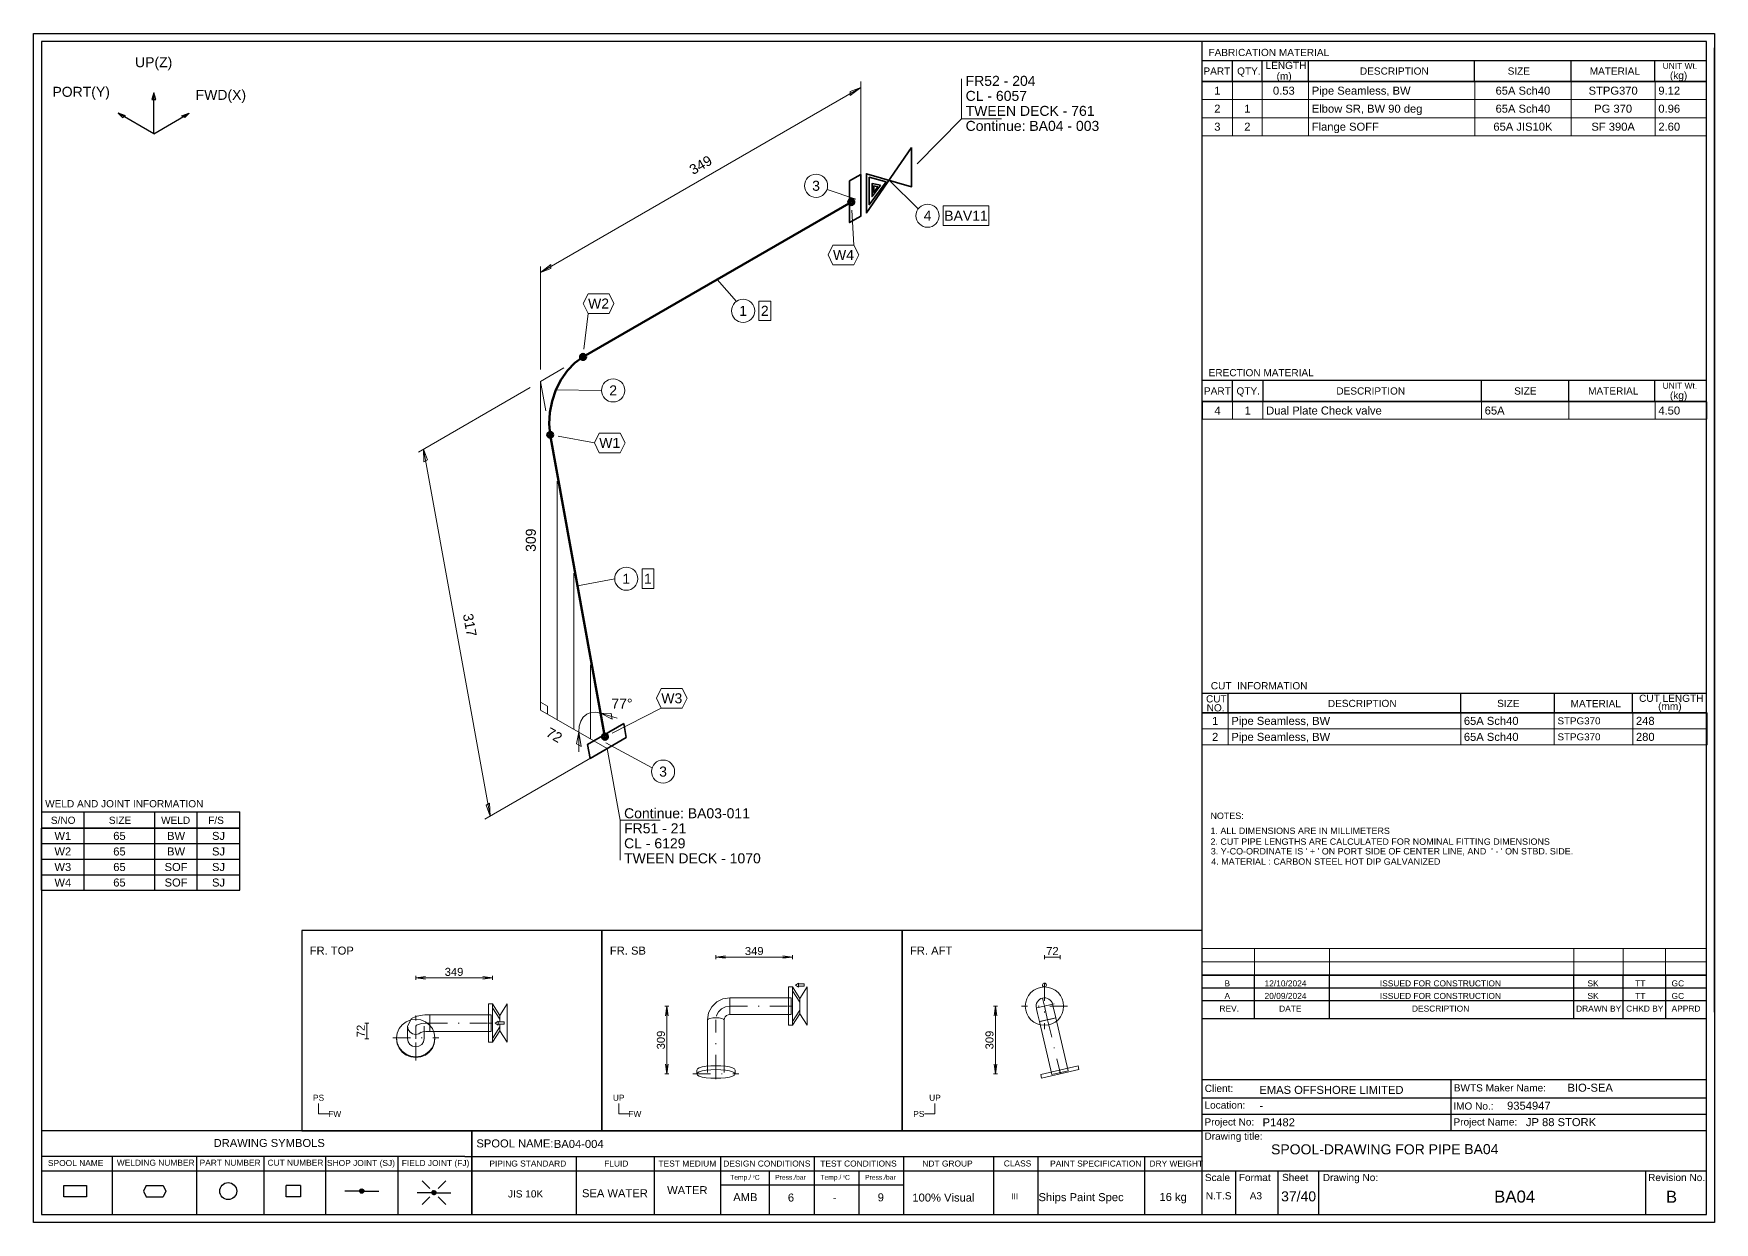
# Model space of a CAD drawing. Header units: millimetres. Extents: x 0 to 420, y 0 to 297.
import ezdxf
from ezdxf.enums import TextEntityAlignment as Align

# ---------------------------------------------------------------- set-up
doc = ezdxf.new("R2010")
doc.units = ezdxf.units.MM
doc.linetypes.add('DOTTED_DASHED5', pattern=[10, 4.444444, -2.666667, 0.222222, -2.666667])
doc.linetypes.add('DOTTED_DASHED6', pattern=[9.99996, 4.444427, -2.666656, 0.222221, -2.666656])
for name, color, linetype in [('FramesFromTables', 40, 'Continuous'), ('I_Coordinates', 11, 'Continuous'), ('I_CutNumbers', 10, 'Continuous'), ('I_Dimensions', 4, 'Continuous'), ('I_OtherComponents', 2, 'Continuous'), ('I_PartNumbers', 9, 'Continuous'), ('I_Pipes', 1, 'Continuous'), ('I_Tags', 8, 'Continuous'), ('I_Triangles', 5, 'Continuous'), ('SymbolsOnDrawingSheet', 1, 'Continuous'), ('TextFromTables', 2, 'Continuous'), ('TextFromTextBoxes', 2, 'Continuous')]:
    doc.layers.add(name, color=color, linetype=linetype)
doc.styles.add('Cadmatic Default Text', font='arial.ttf')

# ---------------------------------------------------------------- blocks, each defined once
blk = doc.blocks.new('BA01728716447_BOM_4')
at = {"layer": 'FramesFromTables', "linetype": 'ByBlock', "lineweight": 18}
for p, q in [((292, 285), (418, 285)), ((292, 271.5), (292, 285)), ((292, 271.5), (292, 285)), ((299.6, 271.5), (299.6, 285)), ((299.6, 271.5), (299.6, 285)), ((307, 271.5), (307, 285)), ((307, 271.5), (307, 285)), ((318.6, 271.5), (318.6, 285)), ((318.6, 271.5), (318.6, 285)), ((360.1, 271.5), (360.1, 285)), ((360.1, 271.5), (360.1, 285)), ((384.2, 271.5), (384.2, 285)), ((384.2, 271.5), (384.2, 285)), ((405.2, 271.5), (405.2, 285)), ((405.2, 271.5), (405.2, 285)), ((418, 271.5), (418, 285)), ((292, 280.5), (418, 280.5)), ((292, 276), (418, 276)), ((292, 205), (418.1, 205)), ((292, 200.67), (292, 205)), ((292.1, 200.67), (292.1, 205)), ((299.6, 200.67), (299.6, 205)), ((299.6, 200.67), (299.6, 205)), ((307.2, 200.67), (307.2, 205)), ((307.2, 200.67), (307.2, 205)), ((361.8, 200.67), (361.8, 205)), ((361.8, 200.67), (361.8, 205)), ((383.6, 200.67), (383.6, 205)), ((383.6, 200.67), (383.6, 205)), ((405.2, 200.67), (405.2, 205)), ((405.2, 200.67), (405.2, 205)), ((418, 200.67), (418, 205)), ((292, 127.3), (418.2, 127.3)), ((292, 119.3), (292, 127.3)), ((292, 119.3), (292, 127.3)), ((298.5, 119.3), (298.5, 127.3)), ((298.5, 119.3), (298.5, 127.3)), ((356.6, 119.3), (356.6, 127.3)), ((356.6, 119.3), (356.6, 127.3)), ((380, 119.3), (380, 127.3)), ((380, 119.3), (380, 127.3)), ((399.6, 119.3), (399.6, 127.3)), ((399.6, 119.3), (399.6, 127.3)), ((418, 119.3), (418, 127.3)), ((292, 123.3), (418.2, 123.3)), ((292, 68.4), (418, 68.4)), ((292, 58.6), (292, 68.4)), ((292, 58.6), (292, 68.4)), ((305.1, 58.6), (305.1, 68.4)), ((305.1, 58.6), (305.1, 68.4)), ((323.8, 58.6), (323.8, 68.4)), ((323.8, 58.6), (323.8, 68.4)), ((384.9, 58.6), (384.9, 68.4)), ((384.9, 58.6), (384.9, 68.4)), ((397.2, 58.6), (397.2, 68.4)), ((397.2, 58.6), (397.2, 68.4)), ((407.8, 58.6), (407.8, 68.4)), ((407.8, 58.6), (407.8, 68.4)), ((418, 58.6), (418, 68.4)), ((292, 65.13), (418, 65.13)), ((292, 61.87), (418, 61.87))]:
    blk.add_line(p, q, dxfattribs=at)
at = {"layer": 'FramesFromTables', "linetype": 'ByBlock', "lineweight": -3}
for p, q in [((2, 98.5), (51.5, 98.5)), ((2, 82.96), (2, 98.5)), ((2, 82.96), (2, 98.5)), ((12.6, 82.96), (12.6, 98.5)), ((12.6, 82.96), (12.6, 98.5)), ((30.3, 82.96), (30.3, 98.5)), ((30.3, 82.96), (30.3, 98.5)), ((40.9, 82.96), (40.9, 98.5)), ((40.9, 82.96), (40.9, 98.5)), ((51.5, 82.96), (51.5, 98.5)), ((2, 94.62), (51.5, 94.62)), ((2, 90.73), (51.5, 90.73)), ((2, 86.85), (51.5, 86.85))]:
    blk.add_line(p, q, dxfattribs=at)
at = {"layer": 'FramesFromTables', "linetype": 'ByBlock', "lineweight": 18, "flags": 128}
for points in [[(292, 271.5), (418, 271.5), (418, 285)], [(292, 200.67), (418.1, 200.67), (418.1, 205)], [(292, 119.3), (418.2, 119.3), (418.2, 127.3)], [(292, 58.6), (418, 58.6), (418, 68.4)]]:
    blk.add_lwpolyline(points, dxfattribs=at)
at = {"layer": 'FramesFromTables', "linetype": 'ByBlock', "lineweight": -3, "flags": 128}
blk.add_lwpolyline([(2, 82.96), (51.5, 82.96), (51.5, 98.5)], dxfattribs=at)
at = {"layer": 'TextFromTables', "linetype": 'ByBlock', "lineweight": 13, "style": 'Cadmatic Default Text'}
for s, p in [('1', (295.8, 282.75)), ('2', (295.8, 278.25)), ('3', (295.8, 273.75))]:
    blk.add_text(s, height=2, dxfattribs=at).set_placement(p, align=Align.MIDDLE_CENTER)
at = {"layer": 'TextFromTables', "linetype": 'ByBlock', "lineweight": 25, "style": 'Cadmatic Default Text'}
for s, p in [('0.53 ', (312.8, 282.75)), ('65A Sch40', (372.15, 282.75)), ('STPG370', (394.7, 282.75)), ('1', (303.3, 278.25)), ('65A Sch40', (372.15, 278.25)), ('PG 370', (394.7, 278.25)), ('2', (303.3, 273.75)), ('65A JIS10K', (372.15, 273.75)), ('SF 390A', (394.7, 273.75)), ('4', (295.85, 202.83)), ('1', (303.4, 202.83)), ('1', (295.25, 125.3)), ('2', (295.25, 121.3)), ('W1', (7.3, 96.56)), ('65', (21.45, 96.56)), ('BW', (35.6, 96.56)), ('SJ', (46.2, 96.56)), ('W2', (7.3, 92.67)), ('65', (21.45, 92.67)), ('BW', (35.6, 92.67)), ('SJ', (46.2, 92.67)), ('W3', (7.3, 88.79)), ('65', (21.45, 88.79)), ('SOF', (35.6, 88.79)), ('SJ', (46.2, 88.79)), ('W4', (7.3, 84.91)), ('65', (21.45, 84.91)), ('SOF', (35.6, 84.91)), ('SJ', (46.2, 84.91))]:
    blk.add_text(s, height=2, dxfattribs=at).set_placement(p, align=Align.MIDDLE_CENTER)
for s, height, p in [('Pipe Seamless, BW ', 2, (319.4, 282.75)), ('9.12', 2, (406, 282.75)), ('Elbow SR, BW 90 deg', 2, (319.4, 278.25)), ('0.96', 2, (406, 278.25)), ('Flange SOFF ', 2, (319.4, 273.75)), ('2.60', 2, (406, 273.75)), ('Dual Plate Check valve ', 2, (308, 202.83)), ('65A', 2, (362.6, 202.83)), ('4.50', 2, (406, 202.83)), ('Pipe Seamless, BW', 2, (299.3, 125.3)), ('65A Sch40', 2, (357.4, 125.3)), ('STPG370', 1.75, (380.8, 125.3)), ('248', 2, (400.4, 125.3)), ('Pipe Seamless, BW', 2, (299.3, 121.3)), ('65A Sch40', 2, (357.4, 121.3)), ('STPG370', 1.75, (380.8, 121.3)), ('280', 2, (400.4, 121.3))]:
    blk.add_text(s, height=height, dxfattribs=at).set_placement(p, align=Align.MIDDLE_LEFT)
at = {"layer": 'TextFromTextBoxes', "linetype": 'ByBlock', "lineweight": -3, "style": 'Cadmatic Default Text'}
for s, p in [('EMAS OFFSHORE LIMITED', (306.3, 33.1)), ('BIO-SEA', (383.3, 33.65)), ('9354947', (368.2, 29.15)), ('-', (306.3, 29.2)), ('P1482', (307.1, 25)), ('JP 88 STORK', (372.9, 25.05)), ('BA04-004', (130, 19.6))]:
    blk.add_text(s, height=2, dxfattribs=at).set_placement(p, align=Align.MIDDLE_LEFT)
at = {"layer": 'TextFromTextBoxes', "linetype": 'ByBlock', "lineweight": 25, "style": 'Cadmatic Default Text'}
blk.add_text('BA04', height=2.5, dxfattribs=at).set_placement((357.5, 18.3), align=Align.MIDDLE_LEFT)
at = {"layer": 'TextFromTextBoxes', "linetype": 'ByBlock', "lineweight": -3, "style": 'Cadmatic Default Text'}
for s, height, p in [('WATER', 2, (163.35, 8.05)), ('SEA WATER', 2, (145.25, 7.28)), ('AMB', 2, (177.85, 6.3)), ('6', 2, (189.25, 6.2)), ('-', 2, (200.2, 6.15)), ('9', 2, (211.7, 6.25)), ('100% Visual', 2, (227.35, 6.2)), ('Ships Paint Spec', 2, (261.75, 6.3)), ('16 kg', 2, (284.75, 6.35)), ('37/40', 2.5, (316.1, 6.5))]:
    blk.add_text(s, height=height, dxfattribs=at).set_placement(p, align=Align.MIDDLE_CENTER)
at = {"layer": 'TextFromTextBoxes', "linetype": 'ByBlock', "lineweight": 25, "style": 'Cadmatic Default Text'}
blk.add_text('BA04', height=3, dxfattribs=at).set_placement((370.1, 6.45), align=Align.MIDDLE_CENTER)
blk = doc.blocks.new('SEDS_SPOOL_FORMAT_Gol_4')
at = {"layer": 'SymbolsOnDrawingSheet', "linetype": 'ByBlock', "lineweight": -3, "flags": 128}
for points in [[(0, 297), (420, 297), (420, 0), (0, 0), (0, 297)], [(418.01, 295.01), (2, 295.01)], [(2, 295.01), (2, 2)], [(292.02, 50.91), (292.02, 295.01)], [(418.01, 2), (418.01, 295.01)], [(292.02, 290.3), (418.01, 290.3)], [(299.59, 285.01), (299.59, 290.3)], [(307.02, 285.01), (307.02, 290.3)], [(318.61, 285.01), (318.61, 290.3)], [(360.08, 285.01), (360.08, 290.3)], [(384.18, 285.01), (384.18, 290.3)], [(405.15, 285.01), (405.15, 290.3)], [(405.15, 285.01), (405.15, 290.3)], [(420, 52.53), (420, 293.46)], [(420, 52.53), (420, 293.46)], [(292.02, 284.66), (292.02, 288.77)], [(292, 285), (418, 285)], [(292, 253.5), (292, 285)], [(292, 253.5), (292, 285)], [(292.02, 285.01), (418.01, 285.01)], [(418.01, 285.01), (292.02, 285.01)], [(418, 253.5), (418, 285)], [(292.02, 210.38), (418.01, 210.38)], [(299.57, 205.08), (299.57, 210.38)], [(307.21, 205.08), (307.21, 210.38)], [(361.83, 205.03), (361.83, 210.38)], [(383.61, 205.08), (383.61, 210.38)], [(405.15, 205.17), (405.15, 210.38)], [(292.02, 205.08), (292.02, 209.18)], [(292.02, 205.08), (418.01, 205.08)], [(292.02, 186.7), (292.02, 205.08)], [(292.02, 186.7), (292.02, 205.08)], [(418.01, 205.08), (292.02, 205.08)], [(418, 166), (418, 205)], [(292.02, 132.23), (418.01, 132.23)], [(292.02, 127.3), (292.02, 131.41)], [(298.48, 127.3), (298.48, 132.23)], [(356.6, 127.3), (356.6, 132.23)], [(380.01, 127.3), (380.01, 132.23)], [(399.56, 127.3), (399.56, 132.23)], [(292.02, 127.3), (418.01, 127.3)], [(418.01, 127.3), (292.02, 127.3)], [(418, 111.3), (418, 127.3)], [(2, 102.57), (51.49, 102.57)], [(12.6, 98.45), (12.6, 102.57)], [(30.28, 98.45), (30.28, 102.57)], [(40.88, 98.45), (40.88, 102.57)], [(51.49, 98.45), (51.49, 102.57)], [(2, 98.5), (51.5, 98.5)], [(2, 98.5), (51.5, 98.5)], [(51.49, 98.47), (2, 98.47)], [(2, 98.45), (51.49, 98.45)], [(418, 55.4), (418, 68.5)], [(292.02, 52.57), (292.02, 66.5)], [(292.02, 52.57), (292.02, 66.5)], [(292.02, 61.73), (418.01, 61.73)], [(305.1, 50.91), (305.1, 61.73)], [(323.84, 50.91), (323.84, 61.73)], [(384.91, 50.91), (384.91, 61.73)], [(397.21, 50.91), (397.21, 61.73)], [(407.86, 50.91), (407.86, 61.73)], [(292.02, 58.6), (418.01, 58.6)], [(292.02, 55.47), (418.01, 55.47)], [(292.02, 50.91), (418.01, 50.91)], [(292.02, 2), (292.02, 50.91)], [(292.02, 35.73), (418.01, 35.73)], [(354.24, 22.93), (354.24, 35.73)], [(292.02, 31.13), (418.01, 31.13)], [(292.02, 27.03), (418.01, 27.03)], [(2, 22.93), (107.74, 22.93)], [(107.74, 22.93), (292.02, 22.93)], [(109.52, 22.93), (109.52, 2)], [(109.52, 2), (109.52, 22.93)], [(292.02, 22.93), (418.01, 22.93)], [(107.74, 16.45), (2, 16.45)], [(2, 12.91), (292.02, 12.91)], [(19.62, 16.45), (19.62, 2)], [(40.69, 16.45), (40.69, 2)], [(57.56, 16.45), (57.56, 2)], [(72.95, 16.45), (72.95, 2)], [(91.02, 16.45), (91.02, 2)], [(107.74, 16.45), (292.02, 16.45)], [(135.58, 16.45), (135.58, 2)], [(155.03, 16.45), (155.03, 2)], [(171.67, 16.45), (171.67, 2)], [(183.82, 12.91), (183.82, 2)], [(195.02, 16.45), (195.02, 2)], [(206.21, 12.91), (206.21, 2)], [(217.4, 16.45), (217.4, 2)], [(239.85, 16.45), (239.85, 2)], [(250.91, 16.34), (250.91, 2)], [(277.59, 16.45), (277.59, 2)], [(292.02, 12.91), (418.01, 12.91)], [(300.39, 2), (300.39, 12.91)], [(310.96, 2), (310.96, 12.91)], [(321.13, 2), (321.13, 12.91)], [(402.9, 2), (402.9, 12.91)], [(13.2, 6.41), (7.55, 6.41), (7.55, 9.23), (13.2, 9.23)], [(13.2, 9.23), (13.2, 6.41)], [(28.12, 9.23), (27.42, 7.82)], [(28.12, 9.23), (32.36, 9.23)], [(32.36, 9.23), (33.07, 7.82)], [(66.68, 9.23), (66.68, 6.41), (63.15, 6.41), (63.15, 9.23)], [(66.68, 9.23), (63.15, 9.23)], [(99, 8.47), (97.06, 10.41)], [(101.09, 8.47), (103.03, 10.41)], [(171.67, 9.37), (217.4, 9.37)], [(171.67, 9.37), (217.4, 9.37)], [(27.42, 7.82), (28.12, 6.41)], [(28.12, 6.41), (32.36, 6.41)], [(33.07, 7.82), (32.36, 6.41)], [(81.48, 7.82), (77.79, 7.82)], [(81.49, 7.78), (82.04, 8.32)], [(81.51, 7.9), (81.93, 8.32)], [(81.52, 7.7), (82.14, 8.32)], [(81.55, 7.62), (82.22, 8.29)], [(81.56, 8.06), (81.76, 8.26)], [(81.57, 7.54), (82.28, 8.25)], [(81.62, 7.48), (82.34, 8.2)], [(81.68, 7.44), (82.4, 8.16)], [(81.74, 7.39), (82.45, 8.1)], [(81.8, 7.35), (82.48, 8.02)], [(81.88, 7.32), (82.5, 7.94)], [(81.98, 7.32), (82.53, 7.86)], [(82.09, 7.32), (82.52, 7.75)], [(82.24, 7.36), (82.47, 7.59)], [(82.54, 7.82), (86.24, 7.82)], [(99.51, 7.42), (95.82, 7.42)], [(99, 6.38), (97.06, 4.44)], [(99.53, 7.47), (99.99, 7.93)], [(99.53, 7.37), (100.1, 7.93)], [(99.56, 7.29), (100.2, 7.93)], [(99.58, 7.62), (99.88, 7.93)], [(99.58, 7.21), (100.27, 7.89)], [(99.61, 7.13), (100.33, 7.84)], [(99.67, 7.08), (100.39, 7.8)], [(99.73, 7.03), (100.45, 7.75)], [(99.79, 6.99), (100.49, 7.69)], [(99.85, 6.94), (100.52, 7.61)], [(99.94, 6.92), (100.54, 7.53)], [(100.04, 6.92), (100.57, 7.45)], [(100.15, 6.92), (100.54, 7.31)], [(100.38, 7.04), (100.49, 7.15)], [(100.57, 7.42), (104.27, 7.42)], [(101.09, 6.38), (103.03, 4.44)], [(2, 2), (418.01, 2)]]:
    blk.add_lwpolyline(points, dxfattribs=at)
at = {"layer": 'SymbolsOnDrawingSheet', "linetype": 'ByBlock', "lineweight": -3}
for centre, radius in [((48.63, 7.82), 2.12), ((82.01, 7.82), 0.53), ((100.04, 7.42), 0.53)]:
    blk.add_circle(centre, radius, dxfattribs=at)
at = {"layer": 'SymbolsOnDrawingSheet', "linetype": 'ByBlock', "lineweight": -3, "style": 'Cadmatic Default Text'}
for s, height, p in [('FABRICATION MATERIAL', 1.8, (293.57, 293.19)), ('LENGTH', 1.8, (307.84, 289.97)), ('PART', 1.8, (292.32, 288.55)), ('QTY.', 1.8, (300.74, 288.55)), ('DESCRIPTION', 1.8, (331.43, 288.55)), ('SIZE', 1.8, (368.34, 288.55)), ('MATERIAL', 1.8, (388.84, 288.55)), ('UNIT Wt.', 1.5, (407.08, 289.7)), (' (kg)', 1.8, (408.19, 287.46)), ('ERECTION MATERIAL', 1.8, (293.62, 213.19)), ('PART', 1.8, (292.45, 208.62)), ('QTY.', 1.8, (300.58, 208.62)), ('DESCRIPTION', 1.8, (325.54, 208.62)), ('SIZE', 1.8, (369.97, 208.62)), ('MATERIAL', 1.8, (388.45, 208.62)), ('UNIT Wt.', 1.5, (407.08, 209.77)), (' (kg)', 1.8, (408.19, 207.53)), ('CUT  INFORMATION', 1.8, (294.16, 134.97)), ('CUT ', 1.8, (292.97, 131.7)), ('DESCRIPTION', 1.8, (323.41, 130.55)), ('SIZE', 1.8, (365.72, 130.55)), ('MATERIAL', 1.8, (384.07, 130.5)), ('CUT LENGTH', 1.8, (401.19, 131.85)), ('NO.', 1.8, (293.13, 129.46)), ('(mm)', 1.8, (405.94, 129.85)), ('WELD AND JOINT INFORMATION', 1.8, (2.89, 105.5)), ('S/NO', 1.8, (4.31, 101.36)), ('SIZE', 1.8, (18.81, 101.36)), ('WELD', 1.8, (31.86, 101.36)), ('F/S', 1.8, (43.63, 101.36)), ('SPOOL-DRAWING FOR PIPE', 2.5, (309.22, 19.5))]:
    blk.add_text(s, height=height, dxfattribs=at).set_placement(p, align=Align.TOP_LEFT)
for s, height, p in [('(m)', 1.8, (310.6, 285.51)), ('Client:', 1.8, (292.64, 32.58)), ('BWTS Maker Name:', 1.8, (354.88, 32.71)), ('Location:', 1.8, (292.58, 28.41)), ('IMO No.:', 1.8, (354.76, 28.17)), ('Project No:', 1.8, (292.58, 24.2)), ('Project Name:', 1.8, (354.8, 24.2)), ('Drawing title:', 1.8, (292.57, 20.64)), ('DRAWING SYMBOLS', 2, (44.98, 18.84)), ('Temp./  C   ', 1.2, (174.06, 10.65)), ('0', 0.53, (179.71, 11.25)), ('Press./bar', 1.2, (185.31, 10.65)), ('Temp./  C   ', 1.2, (196.61, 10.65)), ('0', 0.53, (202.37, 11.25)), ('Press./bar', 1.2, (207.78, 10.65)), ('Scale', 1.8, (292.68, 10.32)), ('Format', 1.8, (301.16, 10.32)), ('Sheet', 1.8, (311.96, 10.32)), ('Drawing No:', 1.8, (322.14, 10.32)), ('Revision No.', 1.8, (403.43, 10.32)), ('N.T.S', 1.8, (292.92, 5.74)), ('A3', 1.8, (303.89, 5.74))]:
    blk.add_text(s, height=height, dxfattribs=at).set_placement(p)
for s, height, p in [('NOTES:', 1.6, (294.08, 101.59)), ('1. ALL DIMENSIONS ARE IN MILLIMETERS', 1.6, (294.08, 97.83)), ('2. CUT PIPE LENGTHS ARE CALCULATED FOR NOMINAL FITTING DIMENSIONS', 1.6, (294.08, 95.13)), ("3. Y-CO-ORDINATE IS ' + ' ON PORT SIDE OF CENTER LINE, AND  ' - ' ON STBD. SIDE.", 1.6, (294.16, 92.72)), ('4. MATERIAL : CARBON STEEL HOT DIP GALVANIZED', 1.6, (294.28, 90.15)), ('B', 1.5, (297.58, 59.71)), ('12/10/2024', 1.5, (307.59, 59.71)), ('ISSUED FOR CONSTRUCTION', 1.5, (336.41, 59.71)), ('SK', 1.5, (388.28, 59.71)), ('TT', 1.5, (400.21, 59.71)), ('GC', 1.5, (409.3, 59.71)), ('A', 1.5, (297.58, 56.58)), ('20/09/2024', 1.5, (307.59, 56.58)), ('ISSUED FOR CONSTRUCTION', 1.5, (336.41, 56.58)), ('SK', 1.5, (388.28, 56.58)), ('TT', 1.5, (400.21, 56.58)), ('GC', 1.5, (409.3, 56.58)), ('REV.', 1.5, (296.32, 53.41)), ('DATE', 1.5, (311.24, 53.41)), ('DESCRIPTION', 1.5, (344.43, 53.41)), ('DRAWN BY', 1.5, (385.43, 53.41)), ('CHKD BY', 1.5, (397.94, 53.41)), ('APPRD', 1.5, (409.3, 53.41)), ('SPOOL NAME:', 2, (110.65, 19.73)), ('SPOOL NAME', 1.5, (3.58, 14.83)), ('WELDING NUMBER', 1.5, (20.79, 14.91)), ('PART NUMBER', 1.5, (41.48, 14.91)), ('CUT NUMBER', 1.5, (58.44, 14.91)), ('SHOP JOINT (SJ)', 1.5, (73.31, 14.85)), ('FIELD JOINT (FJ)', 1.5, (92, 14.83)), ('PIPING STANDARD', 1.5, (113.89, 14.7)), ('FLUID', 1.5, (142.57, 14.7)), ('TEST MEDIUM', 1.5, (156.14, 14.7)), ('DESIGN CONDITIONS', 1.5, (172.34, 14.7)), ('TEST CONDITIONS', 1.5, (196.58, 14.7)), ('NDT GROUP', 1.5, (222.09, 14.7)), ('CLASS', 1.5, (242.43, 14.72)), ('PAINT SPECIFICATION', 1.5, (254.01, 14.7)), ('DRY WEIGHT', 1.5, (278.84, 14.7)), ('JIS 10K', 1.8, (118.53, 7.12)), ('III', 1.5, (244.26, 6.51)), ('B', 3, (407.89, 6.4))]:
    blk.add_text(s, height=height, dxfattribs=at).set_placement(p, align=Align.MIDDLE_LEFT)
blk = doc.blocks.new('BA01728716447_PRT_24_3')
at = {"layer": 'I_OtherComponents', "linetype": 'ByBlock', "lineweight": 35, "flags": 128}
for points in [[(167.41, 245.23), (167.41, 235.43), (156.09, 238.69), (156.09, 228.9), (167.41, 245.23)], [(161.04, 236.65), (156.8, 237.8), (156.8, 231.26), (156.8, 230.94), (161.04, 236.65)], [(159.63, 235.84), (157.51, 236.24), (157.51, 232.98), (159.63, 235.84)], [(158.92, 235.43), (157.93, 235.67), (157.93, 234.04), (158.92, 235.43)]]:
    blk.add_lwpolyline(points, dxfattribs=at)
at = {"layer": 'I_OtherComponents', "flags": 1}
blk.add_attdef('ValvePos', (161.75, 237.06), '', height=2.5, dxfattribs=at)
blk = doc.blocks.new('BA01728716447_PRT_25_3')
at = {"layer": 'I_OtherComponents', "linetype": 'ByBlock', "lineweight": 35, "flags": 128}
blk.add_lwpolyline([(151.9, 236.92), (154.68, 238.53), (154.68, 228.08), (151.9, 226.47), (151.9, 236.92)], dxfattribs=at)
at = {"layer": 'I_OtherComponents', "linetype": 'ByBlock', "lineweight": 50}
for radius in [0.75, 0.375]:
    blk.add_circle((152.32, 231.62), radius, dxfattribs=at)
blk = doc.blocks.new('BA01728716447_PRT_26_3')
at = {"layer": 'I_Pipes', "linetype": 'ByBlock', "lineweight": 50}
blk.add_line((85.29, 192.91), (152.32, 231.62), dxfattribs=at)
blk = doc.blocks.new('BA01728716447_PRT_27_3')
at = {"layer": 'I_Pipes', "linetype": 'ByBlock', "lineweight": 0}
for q in [(80.51, 190.16), (76.01, 179.46)]:
    blk.add_line((74.68, 186.79), q, dxfattribs=at)
at = {"layer": 'I_Pipes', "linetype": 'ByBlock', "lineweight": 50, "flags": 128}
blk.add_lwpolyline([(85.29, 192.91), (83.26, 191.46), (81.41, 189.56), (79.8, 187.27), (78.49, 184.68), (77.54, 181.9), (76.98, 179.03), (76.83, 176.19), (77.09, 173.47)], dxfattribs=at)
at = {"layer": 'I_Pipes', "linetype": 'ByBlock', "lineweight": 50}
for centre, radius in [((85.29, 192.91), 0.75), ((85.29, 192.91), 0.375), ((77.09, 173.47), 0.75), ((77.09, 173.47), 0.375)]:
    blk.add_circle(centre, radius, dxfattribs=at)
blk = doc.blocks.new('BA01728716447_PRT_28_3')
at = {"layer": 'I_Pipes', "linetype": 'ByBlock', "lineweight": 50}
blk.add_line((77.09, 173.47), (90.76, 98.03), dxfattribs=at)
blk = doc.blocks.new('BA01728716447_PRT_29_3')
at = {"layer": 'I_OtherComponents', "linetype": 'ByBlock', "lineweight": 35, "flags": 128}
blk.add_lwpolyline([(95.47, 101.34), (96.1, 97.85), (87.05, 92.62), (86.42, 96.12), (95.47, 101.34)], dxfattribs=at)
at = {"layer": 'I_OtherComponents', "linetype": 'ByBlock', "lineweight": 50}
for radius in [0.75, 0.375]:
    blk.add_circle((90.76, 98.03), radius, dxfattribs=at)
blk = doc.blocks.new('BA01728716447_TRI_0_3')
at = {"layer": 'I_Triangles', "linetype": 'ByBlock', "lineweight": 0}
for p, q in [((78.83, 102.27), (78.83, 161.86)), ((82.99, 99.87), (82.99, 138.93)), ((87.14, 97.47), (87.14, 116))]:
    blk.add_line(p, q, dxfattribs=at)
at = {"layer": 'I_Triangles', "linetype": 'ByBlock', "lineweight": 0, "flags": 128}
for points in [[(91.29, 95.07), (74.68, 104.67), (74.68, 186.79)], [(76.41, 103.67), (76.41, 105.67), (74.68, 106.67)], [(93.82, 102.68), (89.69, 103.95), (92.57, 102.4), (92.31, 103.82), (89.69, 103.95), (88.4, 104.19), (87.23, 104.1), (86.2, 103.68), (85.36, 102.94), (84.74, 101.91), (84.35, 100.64), (84.22, 99.16), (84.79, 95.56), (83.66, 96.22), (84.22, 99.16), (84.22, 94.26)]]:
    blk.add_lwpolyline(points, dxfattribs=at)
at = {"layer": 'I_Triangles', "linetype": 'ByBlock', "lineweight": 0, "style": 'Cadmatic Default Text'}
for s, rotation, p in [('309', 90, (72.24, 147.14)), ('72', 330, (78.1, 98.45))]:
    blk.add_text(s, height=2.5, rotation=rotation, dxfattribs=at).set_placement(p, align=Align.MIDDLE_CENTER)
blk.add_text('77°', height=2.5, dxfattribs=at).set_placement((95.01, 106.29), align=Align.MIDDLE_CENTER)
blk = doc.blocks.new('BA01728716447_DIM_0_3')
at = {"layer": 'I_Dimensions', "linetype": 'ByBlock', "lineweight": 0}
for p, q in [((154.68, 261.73), (154.68, 235.98)), ((74.68, 214.04), (154.68, 260.23)), ((74.68, 189.79), (74.68, 215.54))]:
    blk.add_line(p, q, dxfattribs=at)
at = {"layer": 'I_Dimensions', "linetype": 'ByBlock', "lineweight": 0, "flags": 128}
for points in [[(154.68, 260.23), (152.08, 258.23), (152.08, 259.23), (154.68, 260.23)], [(74.68, 214.04), (77.28, 215.04), (77.28, 216.04), (74.68, 214.04)]]:
    blk.add_lwpolyline(points, dxfattribs=at)
at = {"layer": 'I_Dimensions', "linetype": 'ByBlock', "lineweight": 0, "style": 'Cadmatic Default Text'}
blk.add_text('349', height=2.5, rotation=30, dxfattribs=at).set_placement((114.68, 240.88), align=Align.MIDDLE_CENTER)
blk = doc.blocks.new('BA01728716447_DIM_1_3')
at = {"layer": 'I_Dimensions', "linetype": 'ByBlock', "lineweight": 0}
for p, q in [((72.08, 185.29), (44.15, 169.16)), ((45.45, 169.91), (62.07, 78.2)), ((60.77, 77.45), (88.7, 93.57))]:
    blk.add_line(p, q, dxfattribs=at)
at = {"layer": 'I_Dimensions', "linetype": 'ByBlock', "lineweight": 0, "flags": 128}
for points in [[(45.45, 169.91), (45.55, 166.71), (46.42, 167.21), (45.45, 169.91)], [(62.07, 78.2), (61.1, 80.9), (61.96, 81.4), (62.07, 78.2)]]:
    blk.add_lwpolyline(points, dxfattribs=at)
at = {"layer": 'I_Dimensions', "linetype": 'ByBlock', "lineweight": 0, "style": 'Cadmatic Default Text'}
blk.add_text('317', height=2.5, rotation=280.2682, dxfattribs=at).set_placement((57.01, 125.93), align=Align.MIDDLE_CENTER)
blk = doc.blocks.new('BA01728716447_CRD_0_3')
at = {"layer": 'I_Coordinates', "linetype": 'ByBlock', "lineweight": 0}
blk.add_line((179.9, 252.4), (168.82, 241.14), dxfattribs=at)
at = {"layer": 'I_Coordinates', "linetype": 'ByBlock', "lineweight": 0, "flags": 128}
blk.add_lwpolyline([(179.9, 262.4), (179.9, 252.4), (189.9, 252.4)], dxfattribs=at)
at = {"layer": 'I_Coordinates', "linetype": 'ByBlock', "lineweight": 0, "style": 'Cadmatic Default Text'}
for s, p in [('FR52 - 204', (180.9, 260.65)), ('CL - 6057', (180.9, 256.9)), ('TWEEN DECK - 761', (180.9, 253.15)), ('Continue: BA04 - 003', (180.9, 249.4))]:
    blk.add_text(s, height=2.5, dxfattribs=at).set_placement(p)
blk = doc.blocks.new('BA01728716447_CRD_1_3')
at = {"layer": 'I_Coordinates', "linetype": 'ByBlock', "lineweight": 0}
blk.add_line((94.55, 77.16), (91.29, 95.07), dxfattribs=at)
at = {"layer": 'I_Coordinates', "linetype": 'ByBlock', "lineweight": 0, "flags": 128}
blk.add_lwpolyline([(94.55, 67.16), (94.55, 77.16), (104.55, 77.16)], dxfattribs=at)
at = {"layer": 'I_Coordinates', "linetype": 'ByBlock', "lineweight": 0, "style": 'Cadmatic Default Text'}
for s, p in [('Continue: BA03-011', (95.55, 80.16)), ('FR51 - 21', (95.55, 76.41)), ('CL - 6129', (95.55, 72.66)), ('TWEEN DECK - 1070', (95.55, 68.91))]:
    blk.add_text(s, height=2.5, dxfattribs=at).set_placement(p, align=Align.TOP_LEFT)
blk = doc.blocks.new('BA01728716447_PTN_0_3')
at = {"layer": 'I_PartNumbers', "linetype": 'ByBlock', "lineweight": 0}
blk.add_line((89.93, 184.56), (78.49, 184.68), dxfattribs=at)
blk.add_circle((92.82, 184.56), 2.89, dxfattribs=at)
at = {"layer": 'I_PartNumbers', "linetype": 'ByBlock', "lineweight": 0, "style": 'Cadmatic Default Text'}
blk.add_text('2', height=2.5, dxfattribs=at).set_placement((92.82, 184.56), align=Align.MIDDLE_CENTER)
blk = doc.blocks.new('BA01728716447_PTN_1_3')
at = {"layer": 'I_PartNumbers', "linetype": 'ByBlock', "lineweight": 0}
blk.add_line((93.21, 137.51), (83.93, 135.75), dxfattribs=at)
blk.add_circle((96.1, 137.51), 2.89, dxfattribs=at)
at = {"layer": 'I_PartNumbers', "linetype": 'ByBlock', "lineweight": 0, "style": 'Cadmatic Default Text'}
blk.add_text('1', height=2.5, dxfattribs=at).set_placement((96.1, 137.51), align=Align.MIDDLE_CENTER)
blk = doc.blocks.new('BA01728716447_PTN_2_3')
at = {"layer": 'I_PartNumbers', "linetype": 'ByBlock', "lineweight": 0}
blk.add_line((102.54, 90.23), (91.03, 96.55), dxfattribs=at)
blk.add_circle((105.29, 89.33), 2.89, dxfattribs=at)
at = {"layer": 'I_PartNumbers', "linetype": 'ByBlock', "lineweight": 0, "style": 'Cadmatic Default Text'}
blk.add_text('3', height=2.5, dxfattribs=at).set_placement((105.29, 89.33), align=Align.MIDDLE_CENTER)
blk = doc.blocks.new('BA01728716447_PTN_3_3')
at = {"layer": 'I_PartNumbers', "linetype": 'ByBlock', "lineweight": 0}
blk.add_line((123.6, 206.79), (118.8, 212.27), dxfattribs=at)
blk.add_circle((125.3, 204.44), 2.89, dxfattribs=at)
at = {"layer": 'I_PartNumbers', "linetype": 'ByBlock', "lineweight": 0, "style": 'Cadmatic Default Text'}
blk.add_text('1', height=2.5, dxfattribs=at).set_placement((125.3, 204.44), align=Align.MIDDLE_CENTER)
blk = doc.blocks.new('BA01728716447_PTN_4_3')
at = {"layer": 'I_PartNumbers', "linetype": 'ByBlock', "lineweight": 0}
blk.add_line((146.27, 234.78), (153.5, 232.3), dxfattribs=at)
blk.add_circle((143.52, 235.68), 2.89, dxfattribs=at)
at = {"layer": 'I_PartNumbers', "linetype": 'ByBlock', "lineweight": 0, "style": 'Cadmatic Default Text'}
blk.add_text('3', height=2.5, dxfattribs=at).set_placement((143.52, 235.68), align=Align.MIDDLE_CENTER)
blk = doc.blocks.new('BA01728716447_PTN_5_3')
at = {"layer": 'I_PartNumbers', "linetype": 'ByBlock', "lineweight": 0}
blk.add_line((169.04, 229.91), (161.75, 237.06), dxfattribs=at)
blk.add_circle((171.38, 228.21), 2.89, dxfattribs=at)
at = {"layer": 'I_PartNumbers', "linetype": 'ByBlock', "lineweight": 0, "style": 'Cadmatic Default Text'}
blk.add_text('4', height=2.5, dxfattribs=at).set_placement((171.38, 228.21), align=Align.MIDDLE_CENTER)
blk = doc.blocks.new('BA01728716447_CUT_6_3')
at = {"layer": 'I_CutNumbers', "linetype": 'ByBlock', "lineweight": 0, "flags": 128}
blk.add_lwpolyline([(102.98, 135.06), (102.98, 139.95), (100.04, 139.95), (100.04, 135.06), (102.98, 135.06)], dxfattribs=at)
at = {"layer": 'I_CutNumbers', "linetype": 'ByBlock', "lineweight": 0, "style": 'Cadmatic Default Text'}
blk.add_text('1', height=2.5, dxfattribs=at).set_placement((101.51, 137.51), align=Align.MIDDLE_CENTER)
blk = doc.blocks.new('BA01728716447_CUT_7_3')
at = {"layer": 'I_CutNumbers', "linetype": 'ByBlock', "lineweight": 0, "flags": 128}
blk.add_lwpolyline([(132.18, 202), (132.18, 206.89), (129.24, 206.89), (129.24, 202), (132.18, 202)], dxfattribs=at)
at = {"layer": 'I_CutNumbers', "linetype": 'ByBlock', "lineweight": 0, "style": 'Cadmatic Default Text'}
blk.add_text('2', height=2.5, dxfattribs=at).set_placement((130.71, 204.44), align=Align.MIDDLE_CENTER)
blk = doc.blocks.new('BA01728716447_vpo_8_3')
at = {"layer": 'I_Tags', "linetype": 'ByBlock', "lineweight": 0, "flags": 128}
blk.add_lwpolyline([(186.67, 225.76), (186.67, 230.66), (175.31, 230.66), (175.31, 225.76), (186.67, 225.76)], dxfattribs=at)
at = {"layer": 'I_Tags', "linetype": 'ByBlock', "lineweight": 0, "style": 'Cadmatic Default Text'}
blk.add_text('BAV11', height=2.5, dxfattribs=at).set_placement((180.99, 228.21), align=Align.MIDDLE_CENTER)
blk = doc.blocks.new('Pi_Weld_0')
at = {"layer": 'I_Tags', "linetype": 'ByBlock', "lineweight": 0, "flags": 128}
for points in [[(-3.84, 0), (-12.9, 1.66)], [(-2.62, 2.45), (-3.84, 0)], [(-3.84, 0), (-2.62, -2.45)], [(2.62, 2.45), (-2.62, 2.45)], [(3.84, 0), (2.62, 2.45)], [(2.62, -2.45), (3.84, 0)], [(-2.62, -2.45), (2.62, -2.45)]]:
    blk.add_lwpolyline(points, dxfattribs=at)
at = {"layer": 'I_Tags', "linetype": 'ByBlock', "lineweight": 0, "style": 'Cadmatic Default Text'}
blk.add_text('W1', height=2.5, dxfattribs=at).set_placement((0, 0), align=Align.MIDDLE_CENTER)
blk = doc.blocks.new('Pi_Weld_1')
at = {"layer": 'I_Tags', "linetype": 'ByBlock', "lineweight": 0, "flags": 128}
for points in [[(-2.62, 2.45), (-3.84, 0)], [(-3.84, 0), (-2.62, -2.45)], [(2.62, 2.45), (-2.62, 2.45)], [(3.84, 0), (2.62, 2.45)], [(2.62, -2.45), (3.84, 0)], [(-2.62, -2.45), (-3.65, -11.36)], [(-2.62, -2.45), (2.62, -2.45)]]:
    blk.add_lwpolyline(points, dxfattribs=at)
at = {"layer": 'I_Tags', "linetype": 'ByBlock', "lineweight": 0, "style": 'Cadmatic Default Text'}
blk.add_text('W2', height=2.5, dxfattribs=at).set_placement((0, 0), align=Align.MIDDLE_CENTER)
blk = doc.blocks.new('Pi_Weld_2')
at = {"layer": 'I_Tags', "linetype": 'ByBlock', "lineweight": 0, "flags": 128}
for points in [[(-2.62, 2.45), (-3.84, 0)], [(-3.84, 0), (-2.62, -2.45)], [(2.62, 2.45), (-2.62, 2.45)], [(3.84, 0), (2.62, 2.45)], [(2.62, -2.45), (3.84, 0)], [(-2.62, -2.45), (-14.93, -8.7)], [(-2.62, -2.45), (2.62, -2.45)]]:
    blk.add_lwpolyline(points, dxfattribs=at)
at = {"layer": 'I_Tags', "linetype": 'ByBlock', "lineweight": 0, "style": 'Cadmatic Default Text'}
blk.add_text('W3', height=2.5, dxfattribs=at).set_placement((0, 0), align=Align.MIDDLE_CENTER)
blk = doc.blocks.new('Pi_Weld_3')
at = {"layer": 'I_Tags', "linetype": 'ByBlock', "lineweight": 0, "flags": 128}
for points in [[(2.62, 2.45), (2.07, 11.22)], [(-2.62, 2.45), (-3.84, 0)], [(-3.84, 0), (-2.62, -2.45)], [(2.62, 2.45), (-2.62, 2.45)], [(3.84, 0), (2.62, 2.45)], [(2.62, -2.45), (3.84, 0)], [(-2.62, -2.45), (2.62, -2.45)]]:
    blk.add_lwpolyline(points, dxfattribs=at)
at = {"layer": 'I_Tags', "linetype": 'ByBlock', "lineweight": 0, "style": 'Cadmatic Default Text'}
blk.add_text('W4', height=2.5, dxfattribs=at).set_placement((0, 0), align=Align.MIDDLE_CENTER)

msp = doc.modelspace()

# ---------------------------------------------------------------- linework, layer by layer
at = {"linetype": 'ByBlock', "lineweight": 13, "flags": 128}
for points in [[(170.49, 65.79), (170.49, 66.79)], [(170.49, 66.29), (172.89, 65.97), (170.49, 66.29), (172.89, 66.6), (170.49, 66.29)], [(170.49, 66.29), (189.63, 66.29)], [(189.63, 66.29), (187.23, 66.6), (189.63, 66.29), (187.23, 65.97), (189.63, 66.29)], [(189.63, 65.79), (189.63, 66.79)], [(252.6, 65.79), (252.6, 66.79)], [(252.6, 66.29), (256.56, 66.29)], [(256.56, 65.79), (256.56, 66.79)], [(95.49, 60.59), (95.49, 61.59)], [(95.49, 61.09), (97.89, 60.77), (95.49, 61.09), (97.89, 61.41), (95.49, 61.09)], [(95.49, 61.09), (114.63, 61.09)], [(114.63, 61.09), (112.23, 61.41), (114.63, 61.09), (112.23, 60.77), (114.63, 61.09)], [(114.63, 60.59), (114.63, 61.59)], [(158.74, 54.02), (157.74, 54.02)], [(158.24, 54.02), (157.93, 51.62), (158.24, 54.02), (158.56, 51.62), (158.24, 54.02)], [(158.24, 37.09), (158.24, 54.02)], [(240.85, 54.02), (239.85, 54.02)], [(240.35, 54.02), (240.04, 51.62), (240.35, 54.02), (240.67, 51.62), (240.35, 54.02)], [(240.35, 37.09), (240.35, 54.02)], [(83.74, 49.8), (82.74, 49.8)], [(83.24, 45.84), (83.24, 49.8)], [(83.74, 45.84), (82.74, 45.84)], [(158.24, 37.09), (158.56, 39.49), (158.24, 37.09), (157.93, 39.49), (158.24, 37.09)], [(240.35, 37.09), (240.67, 39.49), (240.35, 37.09), (240.04, 39.49), (240.35, 37.09)], [(158.74, 37.09), (157.74, 37.09)], [(240.85, 37.09), (239.85, 37.09)]]:
    msp.add_lwpolyline(points, dxfattribs=at)
at = {"linetype": 'DOTTED_DASHED5', "lineweight": 13, "flags": 128}
for points in [[(252.6, 59.77), (252.6, 48.27)], [(252.6, 54.02), (252.13, 56.05)], [(95.49, 40.47), (95.49, 51.67)], [(173.97, 54.02), (172.9, 53.85), (171.93, 53.37), (171.16, 52.62), (170.66, 51.68), (170.49, 50.63)], [(170.49, 37.41), (170.49, 50.63)], [(173.97, 54.02), (189.3, 54.02)], [(189.63, 54.02), (188.65, 54.02)], [(258.35, 54.02), (246.85, 54.02)], [(255.04, 54.59), (250.16, 53.45)], [(252.6, 54.02), (253.39, 50.63)], [(253.39, 50.63), (256.48, 37.41)], [(97.9, 49.76), (96.93, 49.65), (96.16, 49.47), (95.66, 49.25), (95.49, 49.01)], [(95.49, 49.01), (95.49, 45.92)], [(98.97, 49.8), (97.9, 49.76)], [(98.97, 49.8), (114.3, 49.8)], [(114.63, 49.8), (113.65, 49.8)], [(89.74, 46.07), (101.24, 46.07)], [(95.49, 46.07), (95.49, 45.84)], [(170.49, 38.4), (170.49, 35.79)], [(170.49, 37.09), (170.49, 38.05)], [(164.74, 37.09), (176.24, 37.09)]]:
    msp.add_lwpolyline(points, dxfattribs=at)
at = {"linetype": 'DOTTED_DASHED6', "lineweight": 13, "flags": 128}
msp.add_lwpolyline([(256.56, 37.09), (256.33, 38.05)], dxfattribs=at)
at = {"layer": 'SymbolsOnDrawingSheet', "linetype": 'ByBlock', "lineweight": 25, "flags": 128}
for points in [[(30.5, 280.57), (30, 282.21), (29.5, 280.57), (30.5, 280.57)], [(30, 272), (30, 282.21)], [(22.93, 276.49), (21.16, 277.1), (22.22, 276.08), (22.93, 276.49)], [(30, 272), (21.16, 277.1)], [(30, 272), (38.84, 277.1)], [(37.07, 276.49), (38.84, 277.1), (37.78, 276.08), (37.07, 276.49)], [(67, 22.9), (142, 22.9), (142, 72.9), (67, 72.9), (67, 22.9)], [(142, 22.9), (217, 22.9), (217, 72.9), (142, 72.9), (142, 22.9)], [(217, 22.9), (292, 22.9), (292, 72.9), (217, 72.9), (217, 22.9)]]:
    msp.add_lwpolyline(points, dxfattribs=at)
at = {"layer": 'SymbolsOnDrawingSheet', "linetype": 'ByBlock', "lineweight": 18, "flags": 128}
for points in [[(189.63, 49.23), (188.65, 49.23), (188.65, 58.81), (189.63, 58.81), (189.63, 49.23)], [(191.47, 52.1), (191.47, 55.94), (189.64, 58.81), (189.64, 49.23), (191.47, 52.1)], [(191.1, 58.79), (191.1, 59.79), (190.37, 59.29), (191.1, 58.79)], [(192.57, 58.99), (191.1, 58.99), (191.1, 59.59), (192.57, 59.59), (192.57, 58.99)], [(193.3, 49.23), (193.3, 58.81), (191.47, 55.94), (191.47, 52.1), (193.3, 49.23)], [(169.48, 53.87), (170.72, 55.08)], [(170.72, 55.08), (172.26, 55.85)], [(172.26, 55.85), (173.97, 56.11)], [(173.97, 56.11), (189.3, 56.11), (189.3, 51.93), (173.97, 51.93), (173.97, 56.11)], [(189.63, 57.85), (189.63, 50.19), (191.46, 53.06), (191.46, 54.98), (189.63, 57.85)], [(90.7, 46.07), (90.86, 44.86), (91.34, 43.73), (92.1, 42.77), (93.1, 42.03), (94.25, 41.56), (95.49, 41.4), (96.73, 41.56), (97.89, 42.03), (98.88, 42.77), (99.64, 43.73), (100.12, 44.86), (100.29, 46.07), (100.12, 47.28), (99.64, 48.4), (98.88, 49.37), (97.89, 50.11), (96.73, 50.58), (95.49, 50.73), (94.25, 50.58), (93.1, 50.11), (92.1, 49.37), (91.34, 48.4), (90.86, 47.28), (90.7, 46.07)], [(93.4, 49.01), (94.46, 50.96)], [(94.46, 50.96), (95.53, 51.47)], [(95.53, 51.47), (96.59, 51.71)], [(96.59, 51.71), (97.74, 51.84)], [(97.74, 51.84), (98.97, 51.89)], [(98.97, 51.89), (98.97, 51.73), (98.97, 51.27), (98.97, 50.6), (98.97, 49.8), (98.97, 49), (98.97, 48.32), (98.97, 47.87), (98.97, 47.71)], [(98.97, 51.89), (114.3, 51.89), (114.3, 47.71), (98.97, 47.71), (98.97, 51.89)], [(114.63, 45.01), (113.65, 45.01), (113.65, 54.59), (114.63, 54.59), (114.63, 45.01)], [(114.63, 53.63), (114.63, 45.96), (116.46, 48.84)], [(116.46, 50.76), (114.63, 53.63)], [(116.47, 51.71), (114.64, 54.59), (114.64, 45.01), (116.47, 47.88)], [(116.46, 50.09), (116.46, 50.76)], [(118.3, 45.01), (118.3, 54.59), (116.47, 51.71)], [(116.47, 51.71), (116.47, 50.09)], [(116.47, 50.09), (116.47, 51.71)], [(168.4, 50.63), (168.68, 52.34)], [(172.58, 50.63), (172.42, 50.81), (171.97, 50.97), (171.29, 51.07), (170.49, 51.11), (169.69, 51.07), (169.01, 50.97), (168.56, 50.81), (168.4, 50.63)], [(168.4, 37.41), (168.4, 50.63)], [(168.68, 52.34), (169.48, 53.87)], [(172.65, 51.02), (172.58, 50.63)], [(172.58, 50.63), (172.58, 37.41)], [(172.83, 51.37), (172.65, 51.02)], [(173.13, 51.67), (172.83, 51.37)], [(173.53, 51.86), (173.13, 51.67)], [(173.97, 51.93), (173.53, 51.86)], [(250.57, 53.54), (250.61, 53.38)], [(250.61, 53.38), (250.72, 52.9)], [(250.72, 52.9), (250.89, 52.15)], [(250.89, 52.15), (251.12, 51.2)], [(251.12, 51.2), (251.36, 50.16)], [(255.43, 51.11), (258.52, 37.89), (254.45, 36.94), (251.36, 50.16), (255.43, 51.11)], [(251.36, 50.16), (251.51, 50.19), (251.96, 50.3), (252.62, 50.45), (253.39, 50.63), (254.17, 50.81), (254.83, 50.97), (255.27, 51.07), (255.43, 51.11)], [(254.68, 54.33), (254.64, 54.49)], [(254.79, 53.85), (254.68, 54.33)], [(254.96, 53.1), (254.79, 53.85)], [(255.18, 52.15), (254.96, 53.1)], [(255.43, 51.11), (255.18, 52.15)], [(93.4, 49.01), (93.56, 48.23), (94.01, 47.57), (94.69, 47.13), (95.49, 46.97), (96.29, 47.13), (96.86, 47.49)], [(93.4, 49.01), (93.4, 45.92)], [(97.27, 47.58), (96.78, 47.48)], [(98.05, 47.67), (97.27, 47.58)], [(97.58, 45.92), (97.58, 49.01)], [(98.97, 47.71), (98.05, 47.67)], [(116.1, 49.3), (116.1, 50.29), (115.37, 49.8), (116.1, 49.3)], [(117.57, 49.5), (116.1, 49.5), (116.1, 50.09), (117.57, 50.09), (117.57, 49.5)], [(116.46, 48.84), (116.46, 49.5)], [(116.47, 49.5), (116.47, 47.88)], [(116.47, 47.88), (116.47, 49.5)], [(116.47, 47.88), (118.3, 45.01)], [(90.7, 45.84), (90.7, 46.07)], [(90.7, 45.84), (90.86, 44.64), (91.34, 43.51), (92.1, 42.54), (93.1, 41.8), (94.25, 41.34), (95.49, 41.18), (96.73, 41.34), (97.89, 41.8), (98.88, 42.54), (99.64, 43.51), (100.12, 44.64), (100.29, 45.84)], [(97.58, 45.92), (97.42, 45.14), (96.97, 44.48), (96.29, 44.04), (95.49, 43.88), (94.69, 44.04), (94.02, 44.48), (93.56, 45.14), (93.4, 45.92)], [(100.29, 46.07), (100.29, 45.84)], [(165.7, 38.05), (165.86, 38.33), (166.34, 38.59), (167.1, 38.82), (168.1, 38.99), (169.25, 39.1), (170.49, 39.14), (171.73, 39.1), (172.89, 38.99), (173.88, 38.82), (174.64, 38.59), (175.12, 38.33), (175.29, 38.05)], [(165.7, 37.09), (165.86, 37.38), (166.34, 37.64), (167.1, 37.87), (168.1, 38.04), (169.25, 38.15), (170.49, 38.18), (171.73, 38.15), (172.89, 38.04), (173.88, 37.87), (174.64, 37.64), (175.12, 37.38), (175.29, 37.09), (175.12, 36.81), (174.64, 36.55), (173.88, 36.32), (172.89, 36.15), (171.73, 36.04), (170.49, 36), (169.25, 36.04), (168.1, 36.15), (167.1, 36.32), (166.34, 36.55), (165.86, 36.81), (165.7, 37.09)], [(165.7, 38.05), (165.7, 37.09)], [(175.29, 37.09), (175.29, 38.05)], [(251.89, 36), (251.67, 36.96), (261, 39.14), (261.22, 38.18), (251.89, 36)], [(71.2, 27.1), (71.2, 29.67)], [(146.2, 27.1), (146.2, 29.67)], [(225.24, 27.1), (225.24, 29.67)], [(71.2, 27.1), (73.78, 27.1)], [(146.2, 27.1), (148.77, 27.1)], [(225.24, 27.1), (222.66, 27.1)]]:
    msp.add_lwpolyline(points, dxfattribs=at)
at = {"layer": 'SymbolsOnDrawingSheet', "linetype": 'ByBlock', "lineweight": 18}
msp.add_circle((252.6, 54.02), 4.79, dxfattribs=at)
msp.add_circle((252.6, 54.02), 4.79, dxfattribs=at)
for centre, radius, start, end in [((252.6, 59.29), 0.496, 0, 266.4154), ((252.6, 59.29), 0.495, 273.4744, 0), ((252.6, 54.02), 2.09, 13.1519, 193.1491), ((252.6, 54.02), 2.09, 13.1519, 193.1491)]:
    msp.add_arc(centre, radius, start, end, dxfattribs=at)

# ---------------------------------------------------------------- block references
at = {"layer": 'I_Coordinates', "lineweight": 0}
for name in ['BA01728716447_CRD_0_3', 'BA01728716447_CRD_1_3']:
    msp.add_blockref(name, (52, 23.3), dxfattribs=at)
at = {"layer": 'I_CutNumbers', "lineweight": 0}
for name in ['BA01728716447_CUT_7_3', 'BA01728716447_CUT_6_3']:
    msp.add_blockref(name, (52, 23.3), dxfattribs=at)
at = {"layer": 'I_Dimensions', "lineweight": 0}
for name in ['BA01728716447_DIM_0_3', 'BA01728716447_DIM_1_3']:
    msp.add_blockref(name, (52, 23.3), dxfattribs=at)
at = {"layer": 'I_OtherComponents', "lineweight": 35}
for name in ['BA01728716447_PRT_24_3', 'BA01728716447_PRT_25_3', 'BA01728716447_PRT_29_3']:
    msp.add_blockref(name, (52, 23.3), dxfattribs=at)
at = {"layer": 'I_PartNumbers', "lineweight": 0}
for name in ['BA01728716447_PTN_4_3', 'BA01728716447_PTN_5_3', 'BA01728716447_PTN_3_3', 'BA01728716447_PTN_0_3', 'BA01728716447_PTN_1_3', 'BA01728716447_PTN_2_3']:
    msp.add_blockref(name, (52, 23.3), dxfattribs=at)
at = {"layer": 'I_Pipes', "lineweight": 50}
for name in ['BA01728716447_PRT_26_3', 'BA01728716447_PRT_27_3', 'BA01728716447_PRT_28_3']:
    msp.add_blockref(name, (52, 23.3), dxfattribs=at)
at = {"layer": 'I_Tags'}
for name, p in [('Pi_Weld_3', (202.37, 241.7)), ('Pi_Weld_1', (141.17, 229.56)), ('Pi_Weld_0', (143.96, 194.75)), ('Pi_Weld_2', (159.47, 130.94))]:
    msp.add_blockref(name, p, dxfattribs=at)
at = {"layer": 'I_Tags', "lineweight": 0}
msp.add_blockref('BA01728716447_vpo_8_3', (52, 23.3), dxfattribs=at)
at = {"layer": 'I_Triangles', "lineweight": 0}
msp.add_blockref('BA01728716447_TRI_0_3', (52, 23.3), dxfattribs=at)
at = {"layer": 'SymbolsOnDrawingSheet'}
msp.add_blockref('SEDS_SPOOL_FORMAT_Gol_4', (0, 0), dxfattribs=at)
at = {"layer": 'TextFromTextBoxes', "lineweight": 25}
msp.add_blockref('BA01728716447_BOM_4', (0, 0), dxfattribs=at)

# ---------------------------------------------------------------- texts
at = {"layer": 'SymbolsOnDrawingSheet', "linetype": 'ByBlock', "lineweight": 25, "style": 'Cadmatic Default Text'}
for s, p in [('UP(Z)', (30, 289.86)), ('PORT(Y)', (11.88, 282.46)), ('FWD(X)', (46.79, 281.7))]:
    msp.add_text(s, height=2.5, dxfattribs=at).set_placement(p, align=Align.MIDDLE_CENTER)
for s, p in [('FR. TOP', (69, 68.9)), ('FR. SB', (144, 68.9)), ('FR. AFT', (219, 68.9))]:
    msp.add_text(s, height=2, dxfattribs=at).set_placement(p, align=Align.TOP_LEFT)
at = {"layer": 'SymbolsOnDrawingSheet', "linetype": 'ByBlock', "lineweight": 13, "style": 'Cadmatic Default Text'}
for s, p in [('349', (180.06, 67.79)), ('72', (254.58, 67.79)), ('349', (105.06, 62.59))]:
    msp.add_text(s, height=2, dxfattribs=at).set_placement(p, align=Align.MIDDLE_CENTER)
for s, p in [('72', (81.74, 47.82)), ('309', (156.74, 45.56)), ('309', (238.85, 45.56))]:
    msp.add_text(s, height=2, rotation=90, dxfattribs=at).set_placement(p, align=Align.MIDDLE_CENTER)
at = {"layer": 'SymbolsOnDrawingSheet', "linetype": 'ByBlock', "lineweight": 18, "style": 'Cadmatic Default Text'}
for s, p in [('PS', (71.2, 31.14)), ('UP', (146.2, 31.14)), ('UP', (225.24, 31.14)), ('FW', (75.24, 27.1)), ('FW', (150.24, 27.1)), ('PS', (221.2, 27.1))]:
    msp.add_text(s, height=1.5, dxfattribs=at).set_placement(p, align=Align.MIDDLE_CENTER)

doc.saveas('drawing.dxf')
